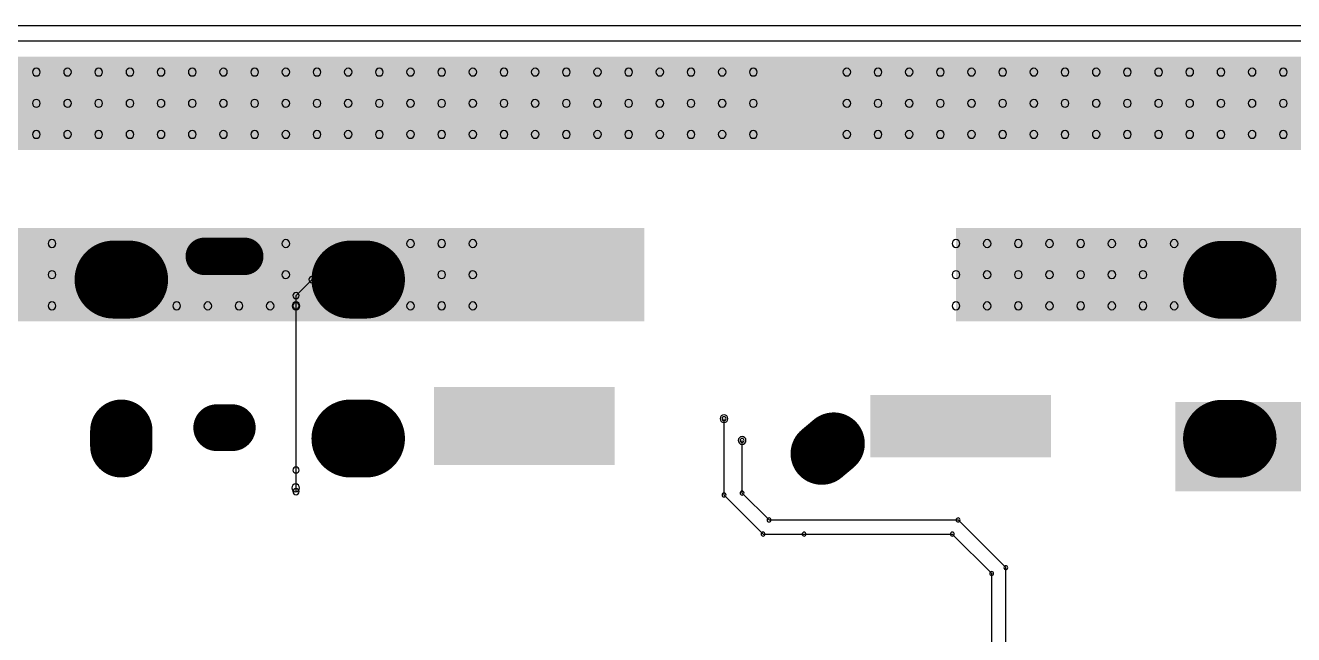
# Model space of a CAD drawing. Header units: inches. Extents: x 32166 to 34772, y 2386 to 4229.
# Drawn here: x 33286.9 to 33462.7, y 3436.8 to 3521.2 of the extents above; entities that cross this region are included whole.
import ezdxf

# ---------------------------------------------------------------- set-up
doc = ezdxf.new("R2010")
doc.units = ezdxf.units.IN
doc.header["$LTSCALE"] = 0.64311
doc.header["$MEASUREMENT"] = 0
for name, color, linetype in [('KEEPOUTLAYER', 6, 'CONTINUOUS'), ('MIDLAYER2', 76, 'CONTINUOUS'), ('MULTILAYER', 9, 'CONTINUOUS')]:
    doc.layers.add(name, color=color, linetype=linetype)

msp = doc.modelspace()

# ---------------------------------------------------------------- linework, layer by layer
at = {"layer": 'KEEPOUTLAYER'}
msp.add_line((32893.17, 3521.21), (34340.37, 3521.21), dxfattribs=at)
at = {"layer": 'MIDLAYER2'}
for p, q in [((32961.21, 3519.05), (34061.77, 3519.05)), ((33324.43, 3483.75), (33326.65, 3485.97)), ((33326.65, 3485.97), (33333.05, 3485.97)), ((33324.43, 3482.33), (33324.43, 3483.75)), ((33324.43, 3459.56), (33324.43, 3482.33)), ((33383.75, 3456.11), (33383.75, 3466.69)), ((33386.25, 3456.38), (33386.25, 3463.67)), ((33324.43, 3459.56), (33324.43, 3459.56)), ((33324.43, 3456.58), (33324.43, 3459.56)), ((33383.75, 3456.11), (33389.16, 3450.69)), ((33386.25, 3456.38), (33389.98, 3452.65)), ((33389.98, 3452.65), (33416.19, 3452.65)), ((33416.19, 3452.65), (33422.8, 3446.04)), ((33389.16, 3450.69), (33394.85, 3450.69)), ((33394.85, 3450.69), (33415.38, 3450.69)), ((33415.38, 3450.69), (33420.84, 3445.23)), ((33420.84, 3425.38), (33420.84, 3445.23)), ((33422.8, 3424.57), (33422.8, 3446.04))]:
    msp.add_line(p, q, dxfattribs=at)
for points, const_width in [([(33299.14, 3485.97), (33301.3, 3485.97)], 10.8), ([(33317.33, 3489.2), (33311.71, 3489.2)], 5.18), ([(33331.97, 3485.97), (33334.13, 3485.97)], 10.8), ([(33452.76, 3485.94), (33454.92, 3485.94)], 10.8), ([(33300.22, 3462.86), (33300.22, 3465.02)], 8.64), ([(33315.6, 3465.44), (33313.44, 3465.44)], 6.48), ([(33331.97, 3463.94), (33334.13, 3463.94)], 10.8), ([(33452.76, 3463.9), (33454.92, 3463.9)], 10.8), ([(33398.94, 3463.23), (33397.28, 3461.84)], 8.64)]:
    msp.add_lwpolyline(points, dxfattribs=dict(at, const_width=const_width))
for points, const_width in [([(33301.84, 3485.97, 1), (33296.44, 3485.97, 1)], 5.4), ([(33304, 3485.97, 1), (33298.6, 3485.97, 1)], 5.4), ([(33311.71, 3490.49, 1), (33311.71, 3487.9, 1)], 2.59), ([(33317.33, 3490.49, 1), (33317.33, 3487.9, 1)], 2.59), ([(33334.67, 3485.97, 1), (33329.27, 3485.97, 1)], 5.4), ([(33336.83, 3485.97, 1), (33331.43, 3485.97, 1)], 5.4), ([(33455.46, 3485.94, 1), (33450.06, 3485.94, 1)], 5.4), ([(33457.62, 3485.94, 1), (33452.22, 3485.94, 1)], 5.4), ([(33302.38, 3465.02, 1), (33298.06, 3465.02, 1)], 4.32), ([(33313.44, 3467.06, 1), (33313.44, 3463.82, 1)], 3.24), ([(33315.6, 3467.06, 1), (33315.6, 3463.82, 1)], 3.24), ([(33334.67, 3463.94, 1), (33329.27, 3463.94, 1)], 5.4), ([(33336.83, 3463.94, 1), (33331.43, 3463.94, 1)], 5.4), ([(33455.46, 3463.9, 1), (33450.06, 3463.9, 1)], 5.4), ([(33457.62, 3463.9, 1), (33452.22, 3463.9, 1)], 5.4), ([(33302.38, 3462.86, 1), (33298.06, 3462.86, 1)], 4.32), ([(33395.9, 3463.5, 1), (33398.67, 3460.19, 1)], 4.32), ([(33397.55, 3464.89, 1), (33400.33, 3461.58, 1)], 4.32)]:
    msp.add_lwpolyline(points, format="xyb", close=True, dxfattribs=dict(at, const_width=const_width))
for centre, radius, start, end in [((33288.45, 3514.73), 0.54, 0, 180), ((33288.45, 3514.73), 0.54, 180, 0), ((33292.77, 3514.73), 0.54, 0, 180), ((33292.77, 3514.73), 0.54, 180, 0), ((33297.09, 3514.73), 0.54, 0, 180), ((33297.09, 3514.73), 0.54, 180, 0), ((33301.41, 3514.73), 0.54, 0, 180), ((33301.41, 3514.73), 0.54, 180, 0), ((33305.73, 3514.73), 0.54, 0, 180), ((33305.73, 3514.73), 0.54, 180, 0), ((33310.05, 3514.73), 0.54, 0, 180), ((33310.05, 3514.73), 0.54, 180, 0), ((33314.37, 3514.73), 0.54, 0, 180), ((33314.37, 3514.73), 0.54, 180, 0), ((33318.69, 3514.73), 0.54, 0, 180), ((33318.69, 3514.73), 0.54, 180, 0), ((33323.01, 3514.73), 0.54, 0, 180), ((33323.01, 3514.73), 0.54, 180, 0), ((33327.33, 3514.73), 0.54, 0, 180), ((33327.33, 3514.73), 0.54, 180, 0), ((33331.65, 3514.73), 0.54, 0, 180), ((33331.65, 3514.73), 0.54, 180, 0), ((33335.97, 3514.73), 0.54, 0, 180), ((33335.97, 3514.73), 0.54, 180, 0), ((33340.29, 3514.73), 0.54, 0, 180), ((33340.29, 3514.73), 0.54, 180, 0), ((33344.61, 3514.73), 0.54, 0, 180), ((33344.61, 3514.73), 0.54, 180, 0), ((33348.93, 3514.73), 0.54, 0, 180), ((33348.93, 3514.73), 0.54, 180, 0), ((33353.25, 3514.73), 0.54, 0, 180), ((33353.25, 3514.73), 0.54, 180, 0), ((33357.57, 3514.73), 0.54, 0, 180), ((33357.57, 3514.73), 0.54, 180, 0), ((33361.89, 3514.73), 0.54, 0, 180), ((33361.89, 3514.73), 0.54, 180, 0), ((33366.21, 3514.73), 0.54, 0, 180), ((33366.21, 3514.73), 0.54, 180, 0), ((33370.53, 3514.73), 0.54, 0, 180), ((33370.53, 3514.73), 0.54, 180, 0), ((33374.85, 3514.73), 0.54, 0, 180), ((33374.85, 3514.73), 0.54, 180, 0), ((33379.17, 3514.73), 0.54, 0, 180), ((33379.17, 3514.73), 0.54, 180, 0), ((33383.49, 3514.73), 0.54, 0, 180), ((33383.49, 3514.73), 0.54, 180, 0), ((33387.81, 3514.73), 0.54, 0, 180), ((33387.81, 3514.73), 0.54, 180, 0), ((33400.77, 3514.73), 0.54, 0, 180), ((33400.77, 3514.73), 0.54, 180, 0), ((33405.09, 3514.73), 0.54, 0, 180), ((33405.09, 3514.73), 0.54, 180, 0), ((33409.41, 3514.73), 0.54, 0, 180), ((33409.41, 3514.73), 0.54, 180, 0), ((33413.73, 3514.73), 0.54, 0, 180), ((33413.73, 3514.73), 0.54, 180, 0), ((33418.05, 3514.73), 0.54, 0, 180), ((33418.05, 3514.73), 0.54, 180, 0), ((33422.37, 3514.73), 0.54, 0, 180), ((33422.37, 3514.73), 0.54, 180, 0), ((33426.69, 3514.73), 0.54, 0, 180), ((33426.69, 3514.73), 0.54, 180, 0), ((33431.01, 3514.73), 0.54, 0, 180), ((33431.01, 3514.73), 0.54, 180, 0), ((33435.33, 3514.73), 0.54, 0, 180), ((33435.33, 3514.73), 0.54, 180, 0), ((33439.65, 3514.73), 0.54, 0, 180), ((33439.65, 3514.73), 0.54, 180, 0), ((33443.97, 3514.73), 0.54, 0, 180), ((33443.97, 3514.73), 0.54, 180, 0), ((33448.29, 3514.73), 0.54, 0, 180), ((33448.29, 3514.73), 0.54, 180, 0), ((33452.61, 3514.73), 0.54, 0, 180), ((33452.61, 3514.73), 0.54, 180, 0), ((33456.93, 3514.73), 0.54, 0, 180), ((33456.93, 3514.73), 0.54, 180, 0), ((33461.25, 3514.73), 0.54, 0, 180), ((33461.25, 3514.73), 0.54, 180, 0), ((33288.45, 3510.41), 0.54, 0, 180), ((33288.45, 3510.41), 0.54, 180, 0), ((33292.77, 3510.41), 0.54, 0, 180), ((33292.77, 3510.41), 0.54, 180, 0), ((33297.09, 3510.41), 0.54, 0, 180), ((33297.09, 3510.41), 0.54, 180, 0), ((33301.41, 3510.41), 0.54, 0, 180), ((33301.41, 3510.41), 0.54, 180, 0), ((33305.73, 3510.41), 0.54, 0, 180), ((33305.73, 3510.41), 0.54, 180, 0), ((33310.05, 3510.41), 0.54, 0, 180), ((33310.05, 3510.41), 0.54, 180, 0), ((33314.37, 3510.41), 0.54, 0, 180), ((33314.37, 3510.41), 0.54, 180, 0), ((33318.69, 3510.41), 0.54, 0, 180), ((33318.69, 3510.41), 0.54, 180, 0), ((33323.01, 3510.41), 0.54, 0, 180), ((33323.01, 3510.41), 0.54, 180, 0), ((33327.33, 3510.41), 0.54, 0, 180), ((33327.33, 3510.41), 0.54, 180, 0), ((33331.65, 3510.41), 0.54, 0, 180), ((33331.65, 3510.41), 0.54, 180, 0), ((33335.97, 3510.41), 0.54, 0, 180), ((33335.97, 3510.41), 0.54, 180, 0), ((33340.29, 3510.41), 0.54, 0, 180), ((33340.29, 3510.41), 0.54, 180, 0), ((33344.61, 3510.41), 0.54, 0, 180), ((33344.61, 3510.41), 0.54, 180, 0), ((33348.93, 3510.41), 0.54, 0, 180), ((33348.93, 3510.41), 0.54, 180, 0), ((33353.25, 3510.41), 0.54, 0, 180), ((33353.25, 3510.41), 0.54, 180, 0), ((33357.57, 3510.41), 0.54, 0, 180), ((33357.57, 3510.41), 0.54, 180, 0), ((33361.89, 3510.41), 0.54, 0, 180), ((33361.89, 3510.41), 0.54, 180, 0), ((33366.21, 3510.41), 0.54, 0, 180), ((33366.21, 3510.41), 0.54, 180, 0), ((33370.53, 3510.41), 0.54, 0, 180), ((33370.53, 3510.41), 0.54, 180, 0), ((33374.85, 3510.41), 0.54, 0, 180), ((33374.85, 3510.41), 0.54, 180, 0), ((33379.17, 3510.41), 0.54, 0, 180), ((33379.17, 3510.41), 0.54, 180, 0), ((33383.49, 3510.41), 0.54, 0, 180), ((33383.49, 3510.41), 0.54, 180, 0), ((33387.81, 3510.41), 0.54, 0, 180), ((33387.81, 3510.41), 0.54, 180, 0), ((33400.77, 3510.41), 0.54, 0, 180), ((33400.77, 3510.41), 0.54, 180, 0), ((33405.09, 3510.41), 0.54, 0, 180), ((33405.09, 3510.41), 0.54, 180, 0), ((33409.41, 3510.41), 0.54, 0, 180), ((33409.41, 3510.41), 0.54, 180, 0), ((33413.73, 3510.41), 0.54, 0, 180), ((33413.73, 3510.41), 0.54, 180, 0), ((33418.05, 3510.41), 0.54, 0, 180), ((33418.05, 3510.41), 0.54, 180, 0), ((33422.37, 3510.41), 0.54, 0, 180), ((33422.37, 3510.41), 0.54, 180, 0), ((33426.69, 3510.41), 0.54, 0, 180), ((33426.69, 3510.41), 0.54, 180, 0), ((33431.01, 3510.41), 0.54, 0, 180), ((33431.01, 3510.41), 0.54, 180, 0), ((33435.33, 3510.41), 0.54, 0, 180), ((33435.33, 3510.41), 0.54, 180, 0), ((33439.65, 3510.41), 0.54, 0, 180), ((33439.65, 3510.41), 0.54, 180, 0), ((33443.97, 3510.41), 0.54, 0, 180), ((33443.97, 3510.41), 0.54, 180, 0), ((33448.29, 3510.41), 0.54, 0, 180), ((33448.29, 3510.41), 0.54, 180, 0), ((33452.61, 3510.41), 0.54, 0, 180), ((33452.61, 3510.41), 0.54, 180, 0), ((33456.93, 3510.41), 0.54, 0, 180), ((33456.93, 3510.41), 0.54, 180, 0), ((33461.25, 3510.41), 0.54, 0, 180), ((33461.25, 3510.41), 0.54, 180, 0), ((33288.45, 3506.09), 0.54, 0, 180), ((33292.77, 3506.09), 0.54, 0, 180), ((33297.09, 3506.09), 0.54, 0, 180), ((33301.41, 3506.09), 0.54, 0, 180), ((33305.73, 3506.09), 0.54, 0, 180), ((33310.05, 3506.09), 0.54, 0, 180), ((33314.37, 3506.09), 0.54, 0, 180), ((33318.69, 3506.09), 0.54, 0, 180), ((33323.01, 3506.09), 0.54, 0, 180), ((33327.33, 3506.09), 0.54, 0, 180), ((33331.65, 3506.09), 0.54, 0, 180), ((33335.97, 3506.09), 0.54, 0, 180), ((33340.29, 3506.09), 0.54, 0, 180), ((33344.61, 3506.09), 0.54, 0, 180), ((33348.93, 3506.09), 0.54, 0, 180), ((33353.25, 3506.09), 0.54, 0, 180), ((33357.57, 3506.09), 0.54, 0, 180), ((33361.89, 3506.09), 0.54, 0, 180), ((33366.21, 3506.09), 0.54, 0, 180), ((33370.53, 3506.09), 0.54, 0, 180), ((33374.85, 3506.09), 0.54, 0, 180), ((33379.17, 3506.09), 0.54, 0, 180), ((33383.49, 3506.09), 0.54, 0, 180), ((33387.81, 3506.09), 0.54, 0, 180), ((33400.77, 3506.09), 0.54, 0, 180), ((33405.09, 3506.09), 0.54, 0, 180), ((33409.41, 3506.09), 0.54, 0, 180), ((33413.73, 3506.09), 0.54, 0, 180), ((33418.05, 3506.09), 0.54, 0, 180), ((33422.37, 3506.09), 0.54, 0, 180), ((33426.69, 3506.09), 0.54, 0, 180), ((33431.01, 3506.09), 0.54, 0, 180), ((33435.33, 3506.09), 0.54, 0, 180), ((33439.65, 3506.09), 0.54, 0, 180), ((33443.97, 3506.09), 0.54, 0, 180), ((33448.29, 3506.09), 0.54, 0, 180), ((33452.61, 3506.09), 0.54, 0, 180), ((33456.93, 3506.09), 0.54, 0, 180), ((33461.25, 3506.09), 0.54, 0, 180), ((33288.45, 3506.09), 0.54, 180, 0), ((33292.77, 3506.09), 0.54, 180, 0), ((33297.09, 3506.09), 0.54, 180, 0), ((33301.41, 3506.09), 0.54, 180, 0), ((33305.73, 3506.09), 0.54, 180, 0), ((33310.05, 3506.09), 0.54, 180, 0), ((33314.37, 3506.09), 0.54, 180, 0), ((33318.69, 3506.09), 0.54, 180, 0), ((33323.01, 3506.09), 0.54, 180, 0), ((33327.33, 3506.09), 0.54, 180, 0), ((33331.65, 3506.09), 0.54, 180, 0), ((33335.97, 3506.09), 0.54, 180, 0), ((33340.29, 3506.09), 0.54, 180, 0), ((33344.61, 3506.09), 0.54, 180, 0), ((33348.93, 3506.09), 0.54, 180, 0), ((33353.25, 3506.09), 0.54, 180, 0), ((33357.57, 3506.09), 0.54, 180, 0), ((33361.89, 3506.09), 0.54, 180, 0), ((33366.21, 3506.09), 0.54, 180, 0), ((33370.53, 3506.09), 0.54, 180, 0), ((33374.85, 3506.09), 0.54, 180, 0), ((33379.17, 3506.09), 0.54, 180, 0), ((33383.49, 3506.09), 0.54, 180, 0), ((33387.81, 3506.09), 0.54, 180, 0), ((33400.77, 3506.09), 0.54, 180, 0), ((33405.09, 3506.09), 0.54, 180, 0), ((33409.41, 3506.09), 0.54, 180, 0), ((33413.73, 3506.09), 0.54, 180, 0), ((33418.05, 3506.09), 0.54, 180, 0), ((33422.37, 3506.09), 0.54, 180, 0), ((33426.69, 3506.09), 0.54, 180, 0), ((33431.01, 3506.09), 0.54, 180, 0), ((33435.33, 3506.09), 0.54, 180, 0), ((33439.65, 3506.09), 0.54, 180, 0), ((33443.97, 3506.09), 0.54, 180, 0), ((33448.29, 3506.09), 0.54, 180, 0), ((33452.61, 3506.09), 0.54, 180, 0), ((33456.93, 3506.09), 0.54, 180, 0), ((33461.25, 3506.09), 0.54, 180, 0), ((33290.61, 3490.97), 0.54, 0, 180), ((33290.61, 3490.97), 0.54, 180, 0), ((33323.01, 3490.97), 0.54, 0, 180), ((33323.01, 3490.97), 0.54, 180, 0), ((33340.29, 3490.97), 0.54, 0, 180), ((33340.29, 3490.97), 0.54, 180, 0), ((33344.61, 3490.97), 0.54, 0, 180), ((33344.61, 3490.97), 0.54, 180, 0), ((33348.93, 3490.97), 0.54, 0, 180), ((33348.93, 3490.97), 0.54, 180, 0), ((33415.89, 3490.97), 0.54, 0, 180), ((33415.89, 3490.97), 0.54, 180, 0), ((33420.21, 3490.97), 0.54, 0, 180), ((33420.21, 3490.97), 0.54, 180, 0), ((33424.53, 3490.97), 0.54, 0, 180), ((33424.53, 3490.97), 0.54, 180, 0), ((33428.85, 3490.97), 0.54, 0, 180), ((33428.85, 3490.97), 0.54, 180, 0), ((33433.17, 3490.97), 0.54, 0, 180), ((33433.17, 3490.97), 0.54, 180, 0), ((33437.49, 3490.97), 0.54, 0, 180), ((33437.49, 3490.97), 0.54, 180, 0), ((33441.81, 3490.97), 0.54, 0, 180), ((33441.81, 3490.97), 0.54, 180, 0), ((33446.13, 3490.97), 0.54, 0, 180), ((33446.13, 3490.97), 0.54, 180, 0), ((33290.61, 3486.65), 0.54, 0, 180), ((33290.61, 3486.65), 0.54, 180, 0), ((33323.01, 3486.65), 0.54, 0, 180), ((33323.01, 3486.65), 0.54, 180, 0), ((33326.65, 3485.97), 0.432, 0, 180), ((33326.65, 3485.97), 0.432, 0, 180), ((33326.65, 3485.97), 0.432, 180, 0), ((33326.65, 3485.97), 0.432, 180, 0), ((33333.05, 3485.97), 0.432, 0, 180), ((33333.05, 3485.97), 0.432, 180, 0), ((33344.61, 3486.65), 0.54, 0, 180), ((33344.61, 3486.65), 0.54, 180, 0), ((33348.93, 3486.65), 0.54, 0, 180), ((33348.93, 3486.65), 0.54, 180, 0), ((33415.89, 3486.65), 0.54, 0, 180), ((33415.89, 3486.65), 0.54, 180, 0), ((33420.21, 3486.65), 0.54, 0, 180), ((33420.21, 3486.65), 0.54, 180, 0), ((33424.53, 3486.65), 0.54, 0, 180), ((33424.53, 3486.65), 0.54, 180, 0), ((33428.85, 3486.65), 0.54, 0, 180), ((33428.85, 3486.65), 0.54, 180, 0), ((33433.17, 3486.65), 0.54, 0, 180), ((33433.17, 3486.65), 0.54, 180, 0), ((33437.49, 3486.65), 0.54, 0, 180), ((33437.49, 3486.65), 0.54, 180, 0), ((33441.81, 3486.65), 0.54, 0, 180), ((33441.81, 3486.65), 0.54, 180, 0), ((33324.43, 3483.75), 0.432, 0, 180), ((33324.43, 3483.75), 0.432, 0, 180), ((33324.43, 3483.75), 0.432, 180, 0), ((33324.43, 3483.75), 0.432, 180, 0), ((33290.61, 3482.33), 0.54, 0, 180), ((33290.61, 3482.33), 0.54, 180, 0), ((33307.89, 3482.33), 0.54, 0, 180), ((33307.89, 3482.33), 0.54, 180, 0), ((33312.21, 3482.33), 0.54, 0, 180), ((33312.21, 3482.33), 0.54, 180, 0), ((33316.53, 3482.33), 0.54, 0, 180), ((33316.53, 3482.33), 0.54, 180, 0), ((33320.85, 3482.33), 0.54, 0, 180), ((33320.85, 3482.33), 0.54, 180, 0), ((33324.43, 3482.33), 0.54, 0, 180), ((33324.43, 3482.33), 0.54, 180, 0), ((33324.43, 3482.33), 0.432, 0, 180), ((33324.43, 3482.33), 0.432, 0, 180), ((33324.43, 3482.33), 0.432, 180, 0), ((33324.43, 3482.33), 0.432, 180, 0), ((33340.29, 3482.33), 0.54, 0, 180), ((33340.29, 3482.33), 0.54, 180, 0), ((33344.61, 3482.33), 0.54, 0, 180), ((33344.61, 3482.33), 0.54, 180, 0), ((33348.93, 3482.33), 0.54, 0, 180), ((33348.93, 3482.33), 0.54, 180, 0), ((33415.89, 3482.33), 0.54, 0, 180), ((33415.89, 3482.33), 0.54, 180, 0), ((33420.21, 3482.33), 0.54, 0, 180), ((33420.21, 3482.33), 0.54, 180, 0), ((33424.53, 3482.33), 0.54, 0, 180), ((33424.53, 3482.33), 0.54, 180, 0), ((33428.85, 3482.33), 0.54, 0, 180), ((33428.85, 3482.33), 0.54, 180, 0), ((33433.17, 3482.33), 0.54, 0, 180), ((33433.17, 3482.33), 0.54, 180, 0), ((33437.49, 3482.33), 0.54, 0, 180), ((33437.49, 3482.33), 0.54, 180, 0), ((33441.81, 3482.33), 0.54, 0, 180), ((33441.81, 3482.33), 0.54, 180, 0), ((33446.13, 3482.33), 0.54, 0, 180), ((33446.13, 3482.33), 0.54, 180, 0), ((33383.75, 3466.69), 0.54, 0, 180), ((33383.75, 3466.69), 0.54, 180, 0), ((33383.75, 3466.69), 0.274, 0, 180), ((33383.75, 3466.69), 0.274, 180, 0), ((33386.25, 3463.67), 0.54, 0, 180), ((33386.25, 3463.67), 0.54, 180, 0), ((33386.25, 3463.67), 0.274, 0, 180), ((33386.25, 3463.67), 0.274, 180, 0), ((33324.43, 3459.56), 0.432, 0, 180), ((33324.43, 3459.56), 0.432, 0, 180), ((33324.43, 3459.56), 0.432, 0, 180), ((33324.43, 3459.56), 0.432, 0, 180), ((33324.43, 3459.56), 0.432, 180, 0), ((33324.43, 3459.56), 0.432, 180, 0), ((33324.43, 3459.56), 0.432, 180, 0), ((33324.43, 3459.56), 0.432, 180, 0), ((33324.39, 3457.1), 0.54, 0, 180), ((33324.39, 3457.1), 0.54, 180, 0), ((33324.43, 3456.58), 0.432, 0, 180), ((33324.43, 3456.58), 0.432, 180, 0), ((33383.75, 3456.11), 0.274, 0, 180), ((33383.75, 3456.11), 0.274, 0, 180), ((33383.75, 3456.11), 0.274, 180, 0), ((33383.75, 3456.11), 0.274, 180, 0), ((33386.25, 3456.38), 0.274, 0, 180), ((33386.25, 3456.38), 0.274, 0, 180), ((33386.25, 3456.38), 0.274, 180, 0), ((33386.25, 3456.38), 0.274, 180, 0), ((33389.98, 3452.65), 0.274, 0, 180), ((33389.98, 3452.65), 0.274, 0, 180), ((33389.98, 3452.65), 0.274, 180, 0), ((33389.98, 3452.65), 0.274, 180, 0), ((33416.19, 3452.65), 0.274, 0, 180), ((33416.19, 3452.65), 0.274, 0, 180), ((33416.19, 3452.65), 0.274, 180, 0), ((33416.19, 3452.65), 0.274, 180, 0), ((33389.16, 3450.69), 0.274, 0, 180), ((33389.16, 3450.69), 0.274, 0, 180), ((33389.16, 3450.69), 0.274, 180, 0), ((33389.16, 3450.69), 0.274, 180, 0), ((33394.85, 3450.69), 0.274, 0, 180), ((33394.85, 3450.69), 0.274, 0, 180), ((33394.85, 3450.69), 0.274, 180, 0), ((33394.85, 3450.69), 0.274, 180, 0), ((33415.38, 3450.69), 0.274, 0, 180), ((33415.38, 3450.69), 0.274, 0, 180), ((33415.38, 3450.69), 0.274, 180, 0), ((33415.38, 3450.69), 0.274, 180, 0), ((33420.84, 3445.23), 0.274, 0, 180), ((33420.84, 3445.23), 0.274, 0, 180), ((33420.84, 3445.23), 0.274, 180, 0), ((33420.84, 3445.23), 0.274, 180, 0), ((33422.8, 3446.04), 0.274, 0, 180), ((33422.8, 3446.04), 0.274, 0, 180), ((33422.8, 3446.04), 0.274, 180, 0), ((33422.8, 3446.04), 0.274, 180, 0)]:
    msp.add_arc(centre, radius, start, end, dxfattribs=at)
for points in [[(33141.57, 3503.93), (33614.61, 3503.93), (33141.57, 3516.89), (33614.61, 3516.89)], [(33256.05, 3480.17), (33372.69, 3480.17), (33256.05, 3493.13), (33372.69, 3493.13)], [(33415.89, 3480.17), (33515.25, 3480.17), (33415.89, 3493.13), (33515.25, 3493.13)], [(33368.59, 3471.06), (33343.53, 3471.06), (33368.59, 3460.26), (33343.53, 3460.26)], [(33429.07, 3469.98), (33404.01, 3469.98), (33429.07, 3461.34), (33404.01, 3461.34)], [(33446.3, 3456.63), (33523.84, 3456.63), (33446.3, 3469.02), (33523.84, 3469.02)]]:
    msp.add_solid(points, dxfattribs=at)
at = {"layer": 'MULTILAYER'}
for points, const_width in [([(33299.14, 3485.97), (33301.3, 3485.97)], 10.8), ([(33317.33, 3489.2), (33311.71, 3489.2)], 5.18), ([(33331.97, 3485.97), (33334.13, 3485.97)], 10.8), ([(33452.76, 3485.94), (33454.92, 3485.94)], 10.8), ([(33300.22, 3462.86), (33300.22, 3465.02)], 8.64), ([(33315.6, 3465.44), (33313.44, 3465.44)], 6.48), ([(33331.97, 3463.94), (33334.13, 3463.94)], 10.8), ([(33452.76, 3463.9), (33454.92, 3463.9)], 10.8), ([(33398.94, 3463.23), (33397.28, 3461.84)], 8.64)]:
    msp.add_lwpolyline(points, dxfattribs=dict(at, const_width=const_width))
for points, const_width in [([(33301.84, 3485.97, 1), (33296.44, 3485.97, 1)], 5.4), ([(33304, 3485.97, 1), (33298.6, 3485.97, 1)], 5.4), ([(33311.71, 3490.49, 1), (33311.71, 3487.9, 1)], 2.59), ([(33317.33, 3490.49, 1), (33317.33, 3487.9, 1)], 2.59), ([(33334.67, 3485.97, 1), (33329.27, 3485.97, 1)], 5.4), ([(33336.83, 3485.97, 1), (33331.43, 3485.97, 1)], 5.4), ([(33455.46, 3485.94, 1), (33450.06, 3485.94, 1)], 5.4), ([(33457.62, 3485.94, 1), (33452.22, 3485.94, 1)], 5.4), ([(33302.38, 3465.02, 1), (33298.06, 3465.02, 1)], 4.32), ([(33313.44, 3467.06, 1), (33313.44, 3463.82, 1)], 3.24), ([(33315.6, 3467.06, 1), (33315.6, 3463.82, 1)], 3.24), ([(33334.67, 3463.94, 1), (33329.27, 3463.94, 1)], 5.4), ([(33336.83, 3463.94, 1), (33331.43, 3463.94, 1)], 5.4), ([(33455.46, 3463.9, 1), (33450.06, 3463.9, 1)], 5.4), ([(33457.62, 3463.9, 1), (33452.22, 3463.9, 1)], 5.4), ([(33302.38, 3462.86, 1), (33298.06, 3462.86, 1)], 4.32), ([(33395.9, 3463.5, 1), (33398.67, 3460.19, 1)], 4.32), ([(33397.55, 3464.89, 1), (33400.33, 3461.58, 1)], 4.32)]:
    msp.add_lwpolyline(points, format="xyb", close=True, dxfattribs=dict(at, const_width=const_width))
for centre, start, end in [((33288.45, 3514.73), 0, 180), ((33288.45, 3514.73), 180, 0), ((33292.77, 3514.73), 0, 180), ((33292.77, 3514.73), 180, 0), ((33297.09, 3514.73), 0, 180), ((33297.09, 3514.73), 180, 0), ((33301.41, 3514.73), 0, 180), ((33301.41, 3514.73), 180, 0), ((33305.73, 3514.73), 0, 180), ((33305.73, 3514.73), 180, 0), ((33310.05, 3514.73), 0, 180), ((33310.05, 3514.73), 180, 0), ((33314.37, 3514.73), 0, 180), ((33314.37, 3514.73), 180, 0), ((33318.69, 3514.73), 0, 180), ((33318.69, 3514.73), 180, 0), ((33323.01, 3514.73), 0, 180), ((33323.01, 3514.73), 180, 0), ((33327.33, 3514.73), 0, 180), ((33327.33, 3514.73), 180, 0), ((33331.65, 3514.73), 0, 180), ((33331.65, 3514.73), 180, 0), ((33335.97, 3514.73), 0, 180), ((33335.97, 3514.73), 180, 0), ((33340.29, 3514.73), 0, 180), ((33340.29, 3514.73), 180, 0), ((33344.61, 3514.73), 0, 180), ((33344.61, 3514.73), 180, 0), ((33348.93, 3514.73), 0, 180), ((33348.93, 3514.73), 180, 0), ((33353.25, 3514.73), 0, 180), ((33353.25, 3514.73), 180, 0), ((33357.57, 3514.73), 0, 180), ((33357.57, 3514.73), 180, 0), ((33361.89, 3514.73), 0, 180), ((33361.89, 3514.73), 180, 0), ((33366.21, 3514.73), 0, 180), ((33366.21, 3514.73), 180, 0), ((33370.53, 3514.73), 0, 180), ((33370.53, 3514.73), 180, 0), ((33374.85, 3514.73), 0, 180), ((33374.85, 3514.73), 180, 0), ((33379.17, 3514.73), 0, 180), ((33379.17, 3514.73), 180, 0), ((33383.49, 3514.73), 0, 180), ((33383.49, 3514.73), 180, 0), ((33387.81, 3514.73), 0, 180), ((33387.81, 3514.73), 180, 0), ((33400.77, 3514.73), 0, 180), ((33400.77, 3514.73), 180, 0), ((33405.09, 3514.73), 0, 180), ((33405.09, 3514.73), 180, 0), ((33409.41, 3514.73), 0, 180), ((33409.41, 3514.73), 180, 0), ((33413.73, 3514.73), 0, 180), ((33413.73, 3514.73), 180, 0), ((33418.05, 3514.73), 0, 180), ((33418.05, 3514.73), 180, 0), ((33422.37, 3514.73), 0, 180), ((33422.37, 3514.73), 180, 0), ((33426.69, 3514.73), 0, 180), ((33426.69, 3514.73), 180, 0), ((33431.01, 3514.73), 0, 180), ((33431.01, 3514.73), 180, 0), ((33435.33, 3514.73), 0, 180), ((33435.33, 3514.73), 180, 0), ((33439.65, 3514.73), 0, 180), ((33439.65, 3514.73), 180, 0), ((33443.97, 3514.73), 0, 180), ((33443.97, 3514.73), 180, 0), ((33448.29, 3514.73), 0, 180), ((33448.29, 3514.73), 180, 0), ((33452.61, 3514.73), 0, 180), ((33452.61, 3514.73), 180, 0), ((33456.93, 3514.73), 0, 180), ((33456.93, 3514.73), 180, 0), ((33461.25, 3514.73), 0, 180), ((33461.25, 3514.73), 180, 0), ((33288.45, 3510.41), 0, 180), ((33288.45, 3510.41), 180, 0), ((33292.77, 3510.41), 0, 180), ((33292.77, 3510.41), 180, 0), ((33297.09, 3510.41), 0, 180), ((33297.09, 3510.41), 180, 0), ((33301.41, 3510.41), 0, 180), ((33301.41, 3510.41), 180, 0), ((33305.73, 3510.41), 0, 180), ((33305.73, 3510.41), 180, 0), ((33310.05, 3510.41), 0, 180), ((33310.05, 3510.41), 180, 0), ((33314.37, 3510.41), 0, 180), ((33314.37, 3510.41), 180, 0), ((33318.69, 3510.41), 0, 180), ((33318.69, 3510.41), 180, 0), ((33323.01, 3510.41), 0, 180), ((33323.01, 3510.41), 180, 0), ((33327.33, 3510.41), 0, 180), ((33327.33, 3510.41), 180, 0), ((33331.65, 3510.41), 0, 180), ((33331.65, 3510.41), 180, 0), ((33335.97, 3510.41), 0, 180), ((33335.97, 3510.41), 180, 0), ((33340.29, 3510.41), 0, 180), ((33340.29, 3510.41), 180, 0), ((33344.61, 3510.41), 0, 180), ((33344.61, 3510.41), 180, 0), ((33348.93, 3510.41), 0, 180), ((33348.93, 3510.41), 180, 0), ((33353.25, 3510.41), 0, 180), ((33353.25, 3510.41), 180, 0), ((33357.57, 3510.41), 0, 180), ((33357.57, 3510.41), 180, 0), ((33361.89, 3510.41), 0, 180), ((33361.89, 3510.41), 180, 0), ((33366.21, 3510.41), 0, 180), ((33366.21, 3510.41), 180, 0), ((33370.53, 3510.41), 0, 180), ((33370.53, 3510.41), 180, 0), ((33374.85, 3510.41), 0, 180), ((33374.85, 3510.41), 180, 0), ((33379.17, 3510.41), 0, 180), ((33379.17, 3510.41), 180, 0), ((33383.49, 3510.41), 0, 180), ((33383.49, 3510.41), 180, 0), ((33387.81, 3510.41), 0, 180), ((33387.81, 3510.41), 180, 0), ((33400.77, 3510.41), 0, 180), ((33400.77, 3510.41), 180, 0), ((33405.09, 3510.41), 0, 180), ((33405.09, 3510.41), 180, 0), ((33409.41, 3510.41), 0, 180), ((33409.41, 3510.41), 180, 0), ((33413.73, 3510.41), 0, 180), ((33413.73, 3510.41), 180, 0), ((33418.05, 3510.41), 0, 180), ((33418.05, 3510.41), 180, 0), ((33422.37, 3510.41), 0, 180), ((33422.37, 3510.41), 180, 0), ((33426.69, 3510.41), 0, 180), ((33426.69, 3510.41), 180, 0), ((33431.01, 3510.41), 0, 180), ((33431.01, 3510.41), 180, 0), ((33435.33, 3510.41), 0, 180), ((33435.33, 3510.41), 180, 0), ((33439.65, 3510.41), 0, 180), ((33439.65, 3510.41), 180, 0), ((33443.97, 3510.41), 0, 180), ((33443.97, 3510.41), 180, 0), ((33448.29, 3510.41), 0, 180), ((33448.29, 3510.41), 180, 0), ((33452.61, 3510.41), 0, 180), ((33452.61, 3510.41), 180, 0), ((33456.93, 3510.41), 0, 180), ((33456.93, 3510.41), 180, 0), ((33461.25, 3510.41), 0, 180), ((33461.25, 3510.41), 180, 0), ((33288.45, 3506.09), 0, 180), ((33292.77, 3506.09), 0, 180), ((33297.09, 3506.09), 0, 180), ((33301.41, 3506.09), 0, 180), ((33305.73, 3506.09), 0, 180), ((33310.05, 3506.09), 0, 180), ((33314.37, 3506.09), 0, 180), ((33318.69, 3506.09), 0, 180), ((33323.01, 3506.09), 0, 180), ((33327.33, 3506.09), 0, 180), ((33331.65, 3506.09), 0, 180), ((33335.97, 3506.09), 0, 180), ((33340.29, 3506.09), 0, 180), ((33344.61, 3506.09), 0, 180), ((33348.93, 3506.09), 0, 180), ((33353.25, 3506.09), 0, 180), ((33357.57, 3506.09), 0, 180), ((33361.89, 3506.09), 0, 180), ((33366.21, 3506.09), 0, 180), ((33370.53, 3506.09), 0, 180), ((33374.85, 3506.09), 0, 180), ((33379.17, 3506.09), 0, 180), ((33383.49, 3506.09), 0, 180), ((33387.81, 3506.09), 0, 180), ((33400.77, 3506.09), 0, 180), ((33405.09, 3506.09), 0, 180), ((33409.41, 3506.09), 0, 180), ((33413.73, 3506.09), 0, 180), ((33418.05, 3506.09), 0, 180), ((33422.37, 3506.09), 0, 180), ((33426.69, 3506.09), 0, 180), ((33431.01, 3506.09), 0, 180), ((33435.33, 3506.09), 0, 180), ((33439.65, 3506.09), 0, 180), ((33443.97, 3506.09), 0, 180), ((33448.29, 3506.09), 0, 180), ((33452.61, 3506.09), 0, 180), ((33456.93, 3506.09), 0, 180), ((33461.25, 3506.09), 0, 180), ((33288.45, 3506.09), 180, 0), ((33292.77, 3506.09), 180, 0), ((33297.09, 3506.09), 180, 0), ((33301.41, 3506.09), 180, 0), ((33305.73, 3506.09), 180, 0), ((33310.05, 3506.09), 180, 0), ((33314.37, 3506.09), 180, 0), ((33318.69, 3506.09), 180, 0), ((33323.01, 3506.09), 180, 0), ((33327.33, 3506.09), 180, 0), ((33331.65, 3506.09), 180, 0), ((33335.97, 3506.09), 180, 0), ((33340.29, 3506.09), 180, 0), ((33344.61, 3506.09), 180, 0), ((33348.93, 3506.09), 180, 0), ((33353.25, 3506.09), 180, 0), ((33357.57, 3506.09), 180, 0), ((33361.89, 3506.09), 180, 0), ((33366.21, 3506.09), 180, 0), ((33370.53, 3506.09), 180, 0), ((33374.85, 3506.09), 180, 0), ((33379.17, 3506.09), 180, 0), ((33383.49, 3506.09), 180, 0), ((33387.81, 3506.09), 180, 0), ((33400.77, 3506.09), 180, 0), ((33405.09, 3506.09), 180, 0), ((33409.41, 3506.09), 180, 0), ((33413.73, 3506.09), 180, 0), ((33418.05, 3506.09), 180, 0), ((33422.37, 3506.09), 180, 0), ((33426.69, 3506.09), 180, 0), ((33431.01, 3506.09), 180, 0), ((33435.33, 3506.09), 180, 0), ((33439.65, 3506.09), 180, 0), ((33443.97, 3506.09), 180, 0), ((33448.29, 3506.09), 180, 0), ((33452.61, 3506.09), 180, 0), ((33456.93, 3506.09), 180, 0), ((33461.25, 3506.09), 180, 0), ((33290.61, 3490.97), 0, 180), ((33290.61, 3490.97), 180, 0), ((33323.01, 3490.97), 0, 180), ((33323.01, 3490.97), 180, 0), ((33340.29, 3490.97), 0, 180), ((33340.29, 3490.97), 180, 0), ((33344.61, 3490.97), 0, 180), ((33344.61, 3490.97), 180, 0), ((33348.93, 3490.97), 0, 180), ((33348.93, 3490.97), 180, 0), ((33415.89, 3490.97), 0, 180), ((33415.89, 3490.97), 180, 0), ((33420.21, 3490.97), 0, 180), ((33420.21, 3490.97), 180, 0), ((33424.53, 3490.97), 0, 180), ((33424.53, 3490.97), 180, 0), ((33428.85, 3490.97), 0, 180), ((33428.85, 3490.97), 180, 0), ((33433.17, 3490.97), 0, 180), ((33433.17, 3490.97), 180, 0), ((33437.49, 3490.97), 0, 180), ((33437.49, 3490.97), 180, 0), ((33441.81, 3490.97), 0, 180), ((33441.81, 3490.97), 180, 0), ((33446.13, 3490.97), 0, 180), ((33446.13, 3490.97), 180, 0), ((33290.61, 3486.65), 0, 180), ((33290.61, 3486.65), 180, 0), ((33323.01, 3486.65), 0, 180), ((33323.01, 3486.65), 180, 0), ((33344.61, 3486.65), 0, 180), ((33344.61, 3486.65), 180, 0), ((33348.93, 3486.65), 0, 180), ((33348.93, 3486.65), 180, 0), ((33415.89, 3486.65), 0, 180), ((33415.89, 3486.65), 180, 0), ((33420.21, 3486.65), 0, 180), ((33420.21, 3486.65), 180, 0), ((33424.53, 3486.65), 0, 180), ((33424.53, 3486.65), 180, 0), ((33428.85, 3486.65), 0, 180), ((33428.85, 3486.65), 180, 0), ((33433.17, 3486.65), 0, 180), ((33433.17, 3486.65), 180, 0), ((33437.49, 3486.65), 0, 180), ((33437.49, 3486.65), 180, 0), ((33441.81, 3486.65), 0, 180), ((33441.81, 3486.65), 180, 0), ((33290.61, 3482.33), 0, 180), ((33290.61, 3482.33), 180, 0), ((33307.89, 3482.33), 0, 180), ((33307.89, 3482.33), 180, 0), ((33312.21, 3482.33), 0, 180), ((33312.21, 3482.33), 180, 0), ((33316.53, 3482.33), 0, 180), ((33316.53, 3482.33), 180, 0), ((33320.85, 3482.33), 0, 180), ((33320.85, 3482.33), 180, 0), ((33324.43, 3482.33), 0, 180), ((33324.43, 3482.33), 180, 0), ((33340.29, 3482.33), 0, 180), ((33340.29, 3482.33), 180, 0), ((33344.61, 3482.33), 0, 180), ((33344.61, 3482.33), 180, 0), ((33348.93, 3482.33), 0, 180), ((33348.93, 3482.33), 180, 0), ((33415.89, 3482.33), 0, 180), ((33415.89, 3482.33), 180, 0), ((33420.21, 3482.33), 0, 180), ((33420.21, 3482.33), 180, 0), ((33424.53, 3482.33), 0, 180), ((33424.53, 3482.33), 180, 0), ((33428.85, 3482.33), 0, 180), ((33428.85, 3482.33), 180, 0), ((33433.17, 3482.33), 0, 180), ((33433.17, 3482.33), 180, 0), ((33437.49, 3482.33), 0, 180), ((33437.49, 3482.33), 180, 0), ((33441.81, 3482.33), 0, 180), ((33441.81, 3482.33), 180, 0), ((33446.13, 3482.33), 0, 180), ((33446.13, 3482.33), 180, 0), ((33383.75, 3466.69), 0, 180), ((33383.75, 3466.69), 180, 0), ((33386.25, 3463.67), 0, 180), ((33386.25, 3463.67), 180, 0), ((33324.39, 3457.1), 0, 180), ((33324.39, 3457.1), 180, 0)]:
    msp.add_arc(centre, 0.54, start, end, dxfattribs=at)
for points in [[(33368.59, 3471.06), (33343.53, 3471.06), (33368.59, 3460.26), (33343.53, 3460.26)], [(33429.07, 3469.98), (33404.01, 3469.98), (33429.07, 3461.34), (33404.01, 3461.34)]]:
    msp.add_solid(points, dxfattribs=at)

doc.saveas('drawing.dxf')
